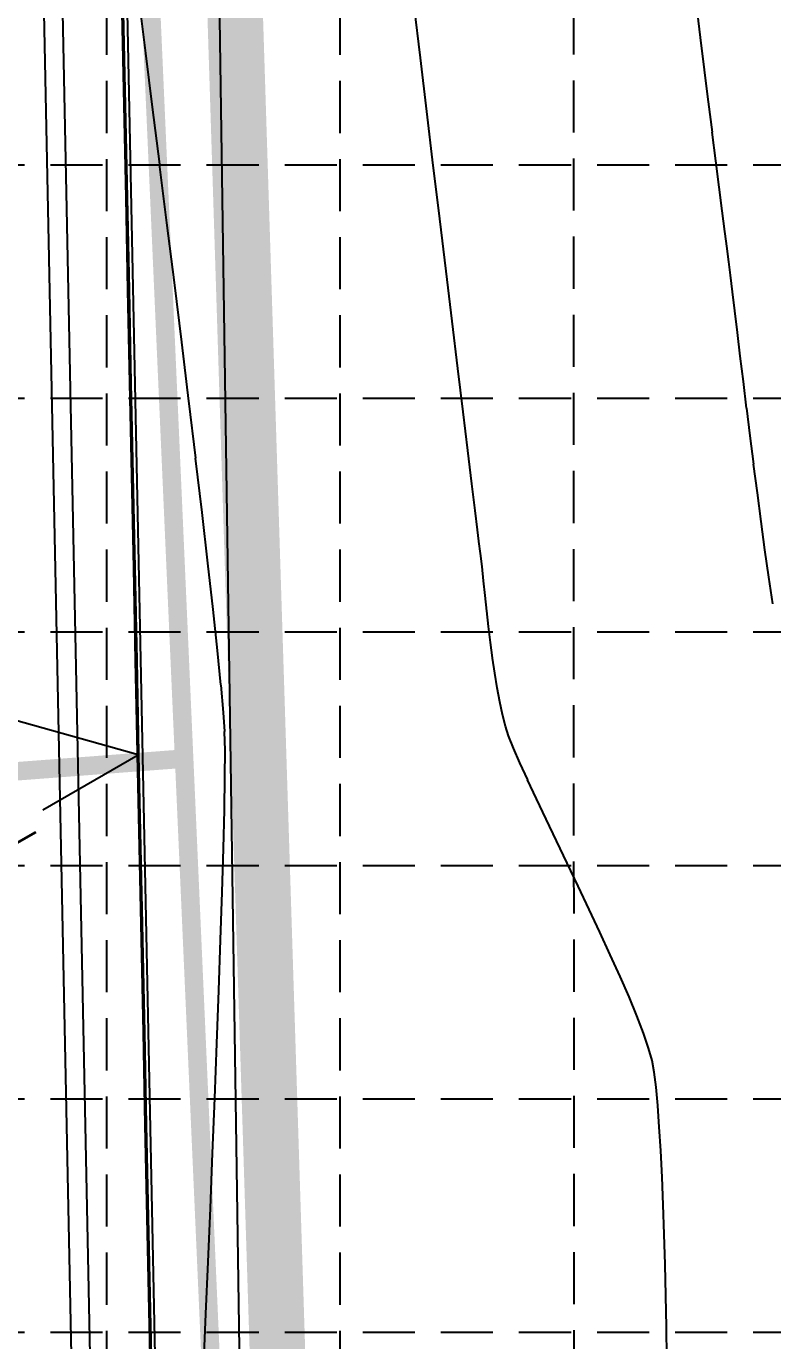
# Model space of a CAD drawing. Extents: x 5513 to 6525, y 3862 to 5479.
# Drawn here: x 6186.9 to 6267.5, y 4846.2 to 4988.2 of the extents above; entities that cross this region are included whole.
import ezdxf

# ---------------------------------------------------------------- set-up
doc = ezdxf.new("R2010")
doc.units = 0
doc.header["$LTSCALE"] = 50
doc.header["$MEASUREMENT"] = 0
for name, pattern in [('DASH', [0.375, 0.25, -0.125]), ('HIDDEN', [0.375, 0.25, -0.125]), ('HIDDEN2', [0.1875, 0.125, -0.0625])]:
    doc.linetypes.add(name, pattern=pattern)
for name, color, linetype in [('C-PKNG-BACK-N', 7, 'Continuous'), ('C-PKNG-FACE-N', 4, 'Continuous'), ('C-STRM-PIPE-N', 4, 'Continuous'), ('C-TOPO-MINR-N', 7, 'Continuous'), ('C-WTRC-EDGE', 4, 'HIDDEN2'), ('CONT-MNR', 14, 'Continuous'), ('GRID', 254, 'HIDDEN'), ('LIMITS OF DISTURBANCE', 1, 'DASH'), ('v-prop-line', 3, 'Continuous'), ('V-PROP-SUBD-N', 4, 'Continuous')]:
    doc.layers.add(name, color=color, linetype=linetype)
for name, color, linetype, plot in [('C-TOPO-TINN--SUB-FACE', 6, 'Continuous', False), ('C-TOPO-TINN-CURB', 5, 'Continuous', False), ('C-TOPO-TINN-PVMT', 4, 'Continuous', False), ('C-TOPO-TINN-SUBG', 3, 'Continuous', False)]:
    doc.layers.add(name, color=color, linetype=linetype, plot=plot)
doc.styles.add('L100', font='simplex', dxfattribs={"height": 5})

msp = doc.modelspace()

# ---------------------------------------------------------------- linework, layer by layer
at = {"layer": 'C-PKNG-BACK-N', "color": 7}
msp.add_line((6203.86, 4699.05), (6196.33, 5062.01), dxfattribs=at)
at = {"layer": 'C-PKNG-FACE-N', "color": 7}
msp.add_line((6203.36, 4699.04), (6195.83, 5062), dxfattribs=at)
at = {"layer": 'C-STRM-PIPE-N', "color": 7}
for p, q in [((6194.71, 4701.83), (6187.5, 5055.43)), ((6196.71, 4701.87), (6189.5, 5055.47))]:
    msp.add_line(p, q, dxfattribs=at)
at = {"layer": 'C-TOPO-MINR-N', "color": 7, "elevation": 707}
msp.add_lwpolyline([(6188.7, 4903.56), (6198.99, 4909.5), (6156.74, 4921.32)], dxfattribs=at)
at = {"layer": 'C-TOPO-TINN--SUB-FACE', "color": 7}
msp.add_polyline3d([(6197.28, 4989.66, 706.5), (6197.49, 4979.66, 706.62), (6197.7, 4969.67, 706.75), (6197.9, 4959.67, 706.87), (6198.11, 4949.67, 707), (6198.32, 4939.67, 707.12), (6198.53, 4929.67, 707.25), (6198.73, 4919.68, 707.37), (6198.94, 4909.68, 707.5), (6198.94, 4909.5, 707.5), (6199.15, 4899.5, 707.37), (6199.36, 4889.5, 707.25), (6199.57, 4879.5, 707.12), (6199.77, 4869.51, 707), (6199.98, 4859.51, 706.87), (6200.19, 4849.51, 706.75), (6200.4, 4839.51, 706.62)], dxfattribs=at)
at = {"layer": 'C-TOPO-TINN-CURB', "color": 7}
msp.add_polyline3d([(6197.38, 4989.66, 706.5), (6197.59, 4979.67, 706.62), (6197.8, 4969.67, 706.75), (6198, 4959.67, 706.87), (6198.21, 4949.67, 707), (6198.42, 4939.67, 707.12), (6198.63, 4929.68, 707.25), (6198.83, 4919.68, 707.37), (6199.04, 4909.68, 707.5), (6199.04, 4909.5, 707.5), (6199.25, 4899.5, 707.37), (6199.46, 4889.5, 707.25), (6199.67, 4879.51, 707.12), (6199.87, 4869.51, 707), (6200.08, 4859.51, 706.87), (6200.29, 4849.51, 706.75), (6200.5, 4839.51, 706.62)], dxfattribs=at)
at = {"layer": 'C-TOPO-TINN-PVMT', "color": 7}
msp.add_polyline3d([(6197.33, 4989.66, 706), (6197.54, 4979.66, 706.12), (6197.75, 4969.67, 706.25), (6197.95, 4959.67, 706.37), (6198.16, 4949.67, 706.5), (6198.37, 4939.67, 706.62), (6198.58, 4929.68, 706.75), (6198.78, 4919.68, 706.87), (6198.99, 4909.68, 707), (6198.99, 4909.5, 707), (6199.2, 4899.5, 706.87), (6199.41, 4889.5, 706.75), (6199.62, 4879.51, 706.62), (6199.82, 4869.51, 706.5), (6200.03, 4859.51, 706.37), (6200.24, 4849.51, 706.25), (6200.45, 4839.51, 706.12)], dxfattribs=at)
at = {"layer": 'C-TOPO-TINN-SUBG', "color": 7}
msp.add_polyline3d([(6197.23, 4989.66, 705.5), (6197.44, 4979.66, 705.62), (6197.65, 4969.66, 705.75), (6197.85, 4959.67, 705.87), (6198.06, 4949.67, 706), (6198.27, 4939.67, 706.12), (6198.48, 4929.67, 706.25), (6198.68, 4919.68, 706.37), (6198.89, 4909.68, 706.5), (6198.89, 4909.5, 706.5), (6199.1, 4899.5, 706.37), (6199.31, 4889.5, 706.25), (6199.52, 4879.5, 706.12), (6199.72, 4869.51, 706), (6199.93, 4859.51, 705.87), (6200.14, 4849.51, 705.75), (6200.35, 4839.51, 705.62)], dxfattribs=at)
at = {"layer": 'C-WTRC-EDGE', "color": 7, "const_width": 2}
for points in [[(6211.45, 4739.29), (6194.63, 5120.25)], [(6203.95, 4909.08), (6177.24, 4907.06), (6103.33, 4932.26)]]:
    msp.add_lwpolyline(points, dxfattribs=at)
at = {"layer": 'CONT-MNR', "color": 42, "extrusion": (0.992147, 0.12508, 0), "elevation": 6774.68}
msp.add_lwpolyline([(4170.67, 704), (4176.16, 704)], dxfattribs=at)
at = {"layer": 'CONT-MNR', "color": 42}
for points, elevation in [([(6229.49, 4984.77), (6228.82, 4990.41)], 703), ([(6200.54, 4979.44), (6199.81, 4985.29)], 704), ([(6261.41, 4973.66), (6261.02, 4976.75)], 702), ([(6202.1, 4966.95), (6201.31, 4973.3)], 704), ([(6231.57, 4967.38), (6230.87, 4973.17)], 703), ([(6262.09, 4968.25), (6261.76, 4970.81)], 702), ([(6202.9, 4960.51), (6202.1, 4966.95)], 704), ([(6262.8, 4962.73), (6262.61, 4964.16)], 702), ([(6262.98, 4961.29), (6262.8, 4962.73)], 702), ([(6232.9, 4956.32), (6232.25, 4961.74)], 703), ([(6203.69, 4954.06), (6202.9, 4960.51)], 704), ([(6263.45, 4957.44), (6263.2, 4959.51)], 702), ([(6204.46, 4947.71), (6203.69, 4954.06)], 704), ([(6264.38, 4949.83), (6264.04, 4952.56)], 702), ([(6265.49, 4940.89), (6265.1, 4943.96)], 702), ([(6235.04, 4938.78), (6234.6, 4942.36)], 703), ([(6235.4, 4935.89), (6235.04, 4938.78)], 703), ([(6206.53, 4930.19), (6205.9, 4935.67)], 704), ([(6235.66, 4933.79), (6235.4, 4935.89)], 703), ([(6235.97, 4931.25), (6235.81, 4932.55)], 703), ([(6236.14, 4929.82), (6235.97, 4931.25)], 703), ([(6267.13, 4928.67), (6266.71, 4931.65)], 702), ([(6207.09, 4925.19), (6206.53, 4930.19)], 704), ([(6236.31, 4928.29), (6236.14, 4929.82)], 703), ([(6237.06, 4921.64), (6236.85, 4923.34)], 703), ([(6237.28, 4919.95), (6237.06, 4921.64)], 703), ([(6208.2, 4914.07), (6207.94, 4917.03)], 704), ([(6238.05, 4915.22), (6237.77, 4916.72)], 703), ([(6238.34, 4913.83), (6238.05, 4915.22)], 703), ([(6238.67, 4912.57), (6238.34, 4913.83)], 703), ([(6239.01, 4911.55), (6238.67, 4912.57)], 703), ([(6241.07, 4906.78), (6240.24, 4908.61)], 703), ([(6244.18, 4900.2), (6243.06, 4902.53)], 703), ([(6208.07, 4894.66), (6208.2, 4899.36)], 704), ([(6248.88, 4890.32), (6247.71, 4892.8)], 703), ([(6250, 4887.9), (6248.88, 4890.32)], 703), ([(6207.71, 4884.04), (6207.9, 4889.52)], 704), ([(6251.06, 4885.56), (6250, 4887.9)], 703), ([(6252.02, 4883.34), (6251.06, 4885.56)], 703), ([(6254.14, 4877.82), (6253.58, 4879.44)], 703), ([(6254.73, 4875.23), (6254.51, 4876.47)], 703), ([(6254.94, 4873.59), (6254.73, 4875.23)], 703), ([(6255.45, 4866.7), (6255.29, 4869.29)], 703), ([(6255.59, 4863.88), (6255.45, 4866.7)], 703), ([(6255.71, 4860.87), (6255.59, 4863.88)], 703), ([(6206.54, 4854.72), (6206.79, 4860.53)], 704), ([(6206.3, 4849.11), (6206.54, 4854.72)], 704), ([(6256.06, 4847.69), (6255.99, 4851.07)], 703), ([(6256.12, 4844.31), (6256.06, 4847.69)], 703)]:
    msp.add_lwpolyline(points, dxfattribs=dict(at, elevation=elevation))
at = {"layer": 'CONT-MNR', "color": 42, "extrusion": (0.992618, 0.121279, 0), "elevation": 6818.36}
msp.add_lwpolyline([(4191, 702), (4194.61, 702)], dxfattribs=at)
at = {"layer": 'CONT-MNR', "color": 42, "extrusion": (0.992517, 0.12211, 0), "elevation": 6821.87}
msp.add_lwpolyline([(4181.74, 702), (4185.29, 702)], dxfattribs=at)
at = {"layer": 'CONT-MNR', "color": 42, "extrusion": (0.992981, 0.118278, 0), "elevation": 6775.35}
msp.add_lwpolyline([(4207.15, 703), (4212.97, 703)], dxfattribs=at)
at = {"layer": 'CONT-MNR', "color": 42, "extrusion": (0.992424, 0.122857, 0), "elevation": 6825.01}
msp.add_lwpolyline([(4173.14, 702), (4176.6, 702)], dxfattribs=at)
at = {"layer": 'CONT-MNR', "color": 42, "extrusion": (0.992253, 0.124233, 0), "elevation": 6771.12}
msp.add_lwpolyline([(4164.36, 704), (4170.55, 704)], dxfattribs=at)
at = {"layer": 'CONT-MNR', "color": 42, "extrusion": (0.992339, 0.123545, 0), "elevation": 6827.91}
msp.add_lwpolyline([(4165.11, 702), (4168.41, 702)], dxfattribs=at)
at = {"layer": 'CONT-MNR', "color": 42, "extrusion": (0.992917, 0.11881, 0), "elevation": 6777.6}
msp.add_lwpolyline([(4197.65, 703), (4203.52, 703)], dxfattribs=at)
at = {"layer": 'CONT-MNR', "color": 42, "extrusion": (0.992178, 0.124834, 0), "elevation": 6833.31}
msp.add_lwpolyline([(4150.25, 702), (4153.12, 702)], dxfattribs=at)
at = {"layer": 'CONT-MNR', "color": 42, "extrusion": (0.992003, 0.126214, 0), "elevation": 6839.07}
msp.add_lwpolyline([(4135.9, 702), (4138.15, 702)], dxfattribs=at)
at = {"layer": 'CONT-MNR', "color": 42, "extrusion": (0.992812, 0.119686, 0), "elevation": 6781.3}
msp.add_lwpolyline([(4180.16, 703), (4185.85, 703)], dxfattribs=at)
at = {"layer": 'CONT-MNR', "color": 42, "extrusion": (0.991891, 0.127094, 0), "elevation": 6842.74}
msp.add_lwpolyline([(4127.97, 702), (4129.84, 702)], dxfattribs=at)
at = {"layer": 'CONT-MNR', "color": 42, "extrusion": (0.992446, 0.122684, 0), "elevation": 6824.34}
msp.add_lwpolyline([(4153.65, 702), (4155.44, 702)], dxfattribs=at)
at = {"layer": 'CONT-MNR', "color": 42, "extrusion": (0.99274, 0.120279, 0), "elevation": 6814.26}
msp.add_lwpolyline([(4165.74, 702), (4168.09, 702)], dxfattribs=at)
at = {"layer": 'CONT-MNR', "color": 42, "extrusion": (0.992721, 0.120434, 0), "elevation": 6784.44}
msp.add_lwpolyline([(4164.46, 703), (4169.59, 703)], dxfattribs=at)
at = {"layer": 'CONT-MNR', "color": 42, "extrusion": (0.992734, 0.120328, 0), "elevation": 6814.46}
msp.add_lwpolyline([(4162.83, 702), (4165.4, 702)], dxfattribs=at)
at = {"layer": 'CONT-MNR', "color": 42, "extrusion": (0.992676, 0.120804, 0), "elevation": 6786}
msp.add_lwpolyline([(4157.21, 703), (4161.93, 703)], dxfattribs=at)
at = {"layer": 'CONT-MNR', "color": 42, "extrusion": (0.992533, 0.121979, 0), "elevation": 6821.37}
msp.add_lwpolyline([(4145.84, 702), (4148.75, 702)], dxfattribs=at)
at = {"layer": 'CONT-MNR', "color": 42, "extrusion": (0.992883, 0.119096, 0), "elevation": 6749.56}
msp.add_lwpolyline([(4167.36, 704), (4173.57, 704)], dxfattribs=at)
at = {"layer": 'CONT-MNR', "color": 42, "extrusion": (0.992348, 0.123469, 0), "elevation": 6827.59}
msp.add_lwpolyline([(4132.58, 702), (4135.59, 702)], dxfattribs=at)
at = {"layer": 'CONT-MNR', "color": 42, "extrusion": (0.992628, 0.121203, 0), "elevation": 6787.67}
msp.add_lwpolyline([(4150.27, 703), (4154.48, 703)], dxfattribs=at)
at = {"layer": 'CONT-MNR', "color": 42, "extrusion": (0.993111, 0.117175, 0), "elevation": 6741.48}
msp.add_lwpolyline([(4174.5, 704), (4180.41, 704)], dxfattribs=at)
at = {"layer": 'CONT-MNR', "color": 42, "extrusion": (0.991799, 0.127811, 0), "elevation": 6845.6}
msp.add_lwpolyline([(4096.45, 702), (4099.57, 702)], dxfattribs=at)
at = {"layer": 'CONT-MNR', "color": 42, "extrusion": (0.991413, 0.13077, 0), "elevation": 6857.8}
msp.add_lwpolyline([(4072.89, 702), (4076.01, 702)], dxfattribs=at)
at = {"layer": 'CONT-MNR', "color": 42, "extrusion": (0.990929, 0.134384, 0), "elevation": 6872.6}
msp.add_lwpolyline([(4044.77, 702), (4047.85, 702)], dxfattribs=at)
at = {"layer": 'CONT-MNR', "color": 42, "extrusion": (0.992057, 0.125789, 0), "elevation": 6806.74}
msp.add_lwpolyline([(4108.98, 703), (4110.22, 703)], dxfattribs=at)
at = {"layer": 'CONT-MNR', "color": 42, "extrusion": (0.994216, 0.107399, 0), "elevation": 6729.53}
msp.add_lwpolyline([(4228.4, 703), (4230.02, 703)], dxfattribs=at)
at = {"layer": 'CONT-MNR', "color": 42, "extrusion": (0.989536, 0.144288, 0), "elevation": 6912.7}
msp.add_lwpolyline([(3969.93, 702), (3972.82, 702)], dxfattribs=at)
at = {"layer": 'CONT-MNR', "color": 42, "extrusion": (0.994057, 0.108862, 0), "elevation": 6735.74}
msp.add_lwpolyline([(4216.82, 703), (4218.49, 703)], dxfattribs=at)
at = {"layer": 'CONT-MNR', "color": 42, "extrusion": (0.9943, 0.106617, 0), "elevation": 6696.82}
msp.add_lwpolyline([(4230.89, 704), (4235.33, 704)], dxfattribs=at)
at = {"layer": 'CONT-MNR', "color": 42, "extrusion": (0.993601, 0.112951, 0), "elevation": 6753.03}
msp.add_lwpolyline([(4187.37, 703), (4189.08, 703)], dxfattribs=at)
at = {"layer": 'CONT-MNR', "color": 42, "extrusion": (0.995035, 0.099528, 0), "elevation": 6666.49}
msp.add_lwpolyline([(4274.76, 704), (4278.51, 704)], dxfattribs=at)
at = {"layer": 'CONT-MNR', "color": 42, "extrusion": (0.989845, 0.142154, 0), "elevation": 6873.33}
msp.add_lwpolyline([(3981.67, 703), (3983.33, 703)], dxfattribs=at)
at = {"layer": 'CONT-MNR', "color": 42, "extrusion": (0.987263, 0.159097, 0), "elevation": 6940.55}
msp.add_lwpolyline([(3861.68, 703), (3863.29, 703)], dxfattribs=at)
at = {"layer": 'CONT-MNR', "color": 42, "extrusion": (0.997943, 0.064112, 0), "elevation": 6510.48}
msp.add_lwpolyline([(4503.86, 704), (4505.94, 704)], dxfattribs=at)
at = {"layer": 'CONT-MNR', "color": 42, "extrusion": (0.999819, 0.019046, 0), "elevation": 6300.76}
msp.add_lwpolyline([(4790.81, 704), (4792.86, 704)], dxfattribs=at)
at = {"layer": 'CONT-MNR', "color": 42, "extrusion": (0.928923, 0.370273, 0), "elevation": 7614.18}
msp.add_lwpolyline([(2250.88, 703), (2252.32, 703)], dxfattribs=at)
at = {"layer": 'CONT-MNR', "color": 42, "extrusion": (0.999991, -0.004177, 0), "elevation": 6187.81}
msp.add_lwpolyline([(4932.99, 704), (4935.83, 704)], dxfattribs=at)
at = {"layer": 'CONT-MNR', "color": 42, "extrusion": (0.917853, 0.39692, 0), "elevation": 7675.95}
msp.add_lwpolyline([(2028.51, 703), (2030.26, 703)], dxfattribs=at)
at = {"layer": 'CONT-MNR', "color": 42, "extrusion": (0.999868, -0.01623, 0), "elevation": 6127.9}
msp.add_lwpolyline([(5003.66, 704), (5007.22, 704)], dxfattribs=at)
at = {"layer": 'CONT-MNR', "color": 42, "extrusion": (0.906511, 0.422182, 0), "elevation": 7729.15}
msp.add_lwpolyline([(1810.93, 703), (1813.18, 703)], dxfattribs=at)
at = {"layer": 'CONT-MNR', "color": 42, "extrusion": (0.903764, 0.42803, 0), "elevation": 7740.69}
msp.add_lwpolyline([(1758.51, 703), (1760.95, 703)], dxfattribs=at)
at = {"layer": 'CONT-MNR', "color": 42, "extrusion": (0.999721, -0.023608, 0), "elevation": 6090.81}
msp.add_lwpolyline([(5044.56, 704), (5048.74, 704)], dxfattribs=at)
at = {"layer": 'CONT-MNR', "color": 42, "extrusion": (0.901677, 0.43241, 0), "elevation": 7749.13}
msp.add_lwpolyline([(1715.67, 703), (1718.35, 703)], dxfattribs=at)
at = {"layer": 'CONT-MNR', "color": 42, "extrusion": (0.901959, 0.431821, 0), "elevation": 7748.01}
msp.add_lwpolyline([(1717.98, 703), (1720.73, 703)], dxfattribs=at)
at = {"layer": 'CONT-MNR', "color": 42, "extrusion": (0.999482, -0.032178, 0), "elevation": 6047.35}
msp.add_lwpolyline([(5086.75, 704), (5091.89, 704)], dxfattribs=at)
at = {"layer": 'CONT-MNR', "color": 42, "extrusion": (0.903038, 0.429561, 0), "elevation": 7743.68}
msp.add_lwpolyline([(1734.61, 703), (1737.37, 703)], dxfattribs=at)
at = {"layer": 'CONT-MNR', "color": 42, "extrusion": (0.999315, -0.037006, 0), "elevation": 6022.72}
msp.add_lwpolyline([(5104.68, 704), (5110.42, 704)], dxfattribs=at)
at = {"layer": 'CONT-MNR', "color": 42, "extrusion": (0.923815, 0.382839, 0), "elevation": 7645.25}
msp.add_lwpolyline([(2115.57, 703), (2117.79, 703)], dxfattribs=at)
at = {"layer": 'CONT-MNR', "color": 42, "extrusion": (0.933269, 0.359178, 0), "elevation": 7588.86}
msp.add_lwpolyline([(2307.68, 703), (2309.67, 703)], dxfattribs=at)
at = {"layer": 'CONT-MNR', "color": 42, "extrusion": (0.999251, -0.038709, 0), "elevation": 6014.01}
msp.add_lwpolyline([(5109.04, 704), (5114.94, 704)], dxfattribs=at)
at = {"layer": 'CONT-MNR', "color": 42, "extrusion": (0.964266, 0.264936, 0), "elevation": 7322.96}
msp.add_lwpolyline([(3045.17, 703), (3046.57, 703)], dxfattribs=at)
at = {"layer": 'CONT-MNR', "color": 42, "extrusion": (0.995627, 0.093414, 0), "elevation": 6682.85}
msp.add_lwpolyline([(4265.98, 703), (4267.98, 703)], dxfattribs=at)
at = {"layer": 'CONT-MNR', "color": 42, "extrusion": (0.999195, -0.040108, 0), "elevation": 6006.85}
msp.add_lwpolyline([(5111.5, 704), (5117.46, 704)], dxfattribs=at)
at = {"layer": 'CONT-MNR', "color": 42, "extrusion": (0.997302, 0.073403, 0), "elevation": 6595.84}
msp.add_lwpolyline([(4396.99, 703), (4399.31, 703)], dxfattribs=at)
at = {"layer": 'CONT-MNR', "color": 42, "extrusion": (0.999148, -0.041279, 0), "elevation": 6000.86}
msp.add_lwpolyline([(5112.6, 704), (5118.53, 704)], dxfattribs=at)
at = {"layer": 'CONT-MNR', "color": 42, "extrusion": (0.999415, 0.034208, 0), "elevation": 6418.33}
msp.add_lwpolyline([(4640.86, 703), (4644.03, 703)], dxfattribs=at)
at = {"layer": 'CONT-MNR', "color": 42, "extrusion": (0.999583, 0.028862, 0), "elevation": 6393.41}
msp.add_lwpolyline([(4671.85, 703), (4675.13, 703)], dxfattribs=at)
at = {"layer": 'CONT-MNR', "color": 42, "extrusion": (0.999703, 0.024362, 0), "elevation": 6372.32}
msp.add_lwpolyline([(4697.23, 703), (4700.58, 703)], dxfattribs=at)
at = {"layer": 'CONT-MNR', "color": 42, "extrusion": (0.999037, -0.043881, 0), "elevation": 5987.54}
msp.add_lwpolyline([(5111.47, 704), (5116.78, 704)], dxfattribs=at)
at = {"layer": 'GRID', "color": 253, "linetype": 'HIDDEN', "ltscale": 0.45}
for p, q in [((6195.59, 3989.47), (6195.59, 5452.43)), ((6220.81, 3989.47), (6220.81, 5452.43)), ((6246.15, 3989.53), (6246.03, 5452.43)), ((5539.82, 4973.22), (6498.25, 4973.22)), ((5539.82, 4948), (6498.25, 4948)), ((5539.82, 4922.77), (6498.25, 4922.77)), ((5539.82, 4897.55), (6498.25, 4897.55)), ((5539.82, 4872.33), (6498.25, 4872.33)), ((5539.82, 4847.11), (6498.25, 4847.11))]:
    msp.add_line(p, q, dxfattribs=at)
at = {"layer": 'LIMITS OF DISTURBANCE', "const_width": 6}
msp.add_lwpolyline([(5572.94, 5127.47), (5544.79, 5069.15), (5566.76, 5054.06), (5603.83, 5054.74), (5603.83, 5018.38), (5855.58, 5025.04), (5860.92, 4528.11), (5834.73, 4513.84), (5868.47, 4470.16), (6224.01, 4479.15), (6251.13, 4517.26), (6223.92, 4532.51), (6207.07, 5065.3), (6308.13, 5070.35), (6318.95, 5080.45), (6280.74, 5136.71)], close=True, dxfattribs=at)
at = {"layer": 'v-prop-line', "color": 7}
msp.add_line((6205.86, 5120.47), (6215.17, 4485.66), dxfattribs=at)
at = {"layer": 'V-PROP-SUBD-N', "color": 7}
msp.add_line((6205.86, 5120.47, -7.22), (6215.17, 4485.66, -7.22), dxfattribs=at)

# ---------------------------------------------------------------- texts
at = {"layer": 'C-TOPO-MINR-N', "color": 7, "insert": (6182.92, 4900.56, 707), "char_height": 4, "attachment_point": 5, "rotation": 209.9813, "style": 'L100'}
msp.add_mtext('{707}', dxfattribs=at)

doc.saveas('drawing.dxf')
